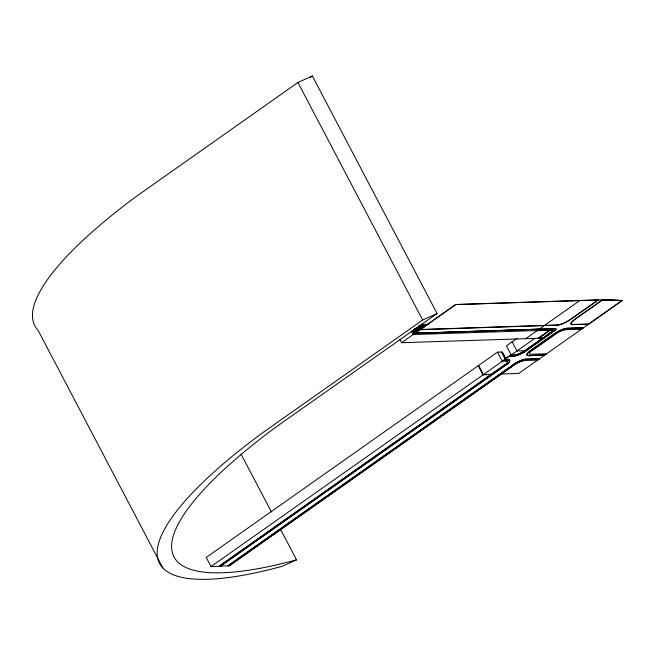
<?xml version="1.0" encoding="UTF-8"?>
<svg xmlns="http://www.w3.org/2000/svg" width="655" height="655" viewBox="0 0 655 655"><rect width="100%" height="100%" fill="white"/><g stroke="black" fill="none" stroke-linecap="round" stroke-linejoin="round"><path stroke-width="0.98" d="M504.71 357.106L504.137 355.231M505.709 358.989L505.373 358.629M505.734 359.063L505.161 357.188M553.36 330.341L553.426 330.988A2.194 0.663 -27.5 0 1 552.885 331.455L552.722 331.446A1.891 0.573 -27.5 0 0 553.303 330.922L553.704 330.382L553.18 329.973A2.252 0.565 -27.7 0 1 552.689 331.094L524.843 350.695M553.491 330.914C553.704 328.908 552.034 331.324 552.91 330.325M542.913 337.972L538.606 338.111L550.036 330.145L552.509 330.169L551.96 330.333M550.699 330.153L550.503 330.398M551.649 330.136L551.133 330.357M228.055 565.748L513.323 364.696L227.915 565.822L229.275 565.715L515.141 364.254A8.13 2.047 -27.7 0 1 523.836 360.537L524.409 360.553L523.869 360.602A8.13 2.047 -27.7 0 0 515.174 364.319L229.307 565.781L219.376 566.1L505.152 364.581A8.13 2.047 -27.7 0 0 506.667 361.101L506.225 361.085L506.7 361.167M502.729 352.791A8.13 2.047 -27.7 0 0 501.91 352.03L497.489 352.144L206.243 557.413L211.041 566.542L219.114 566.28L505.193 364.647M506.831 364.417L220.596 566.059L506.593 364.377M505.865 365.007L506.798 364.352A10.84 2.735 -27.7 0 0 508.812 359.71L508.288 359.685L508.845 359.775M544.518 355.166L546.491 353.774L530.034 354.281A8.13 2.047 -27.7 0 1 531.582 350.859L556.341 333.329A8.13 2.047 -27.7 0 1 565.028 329.612L581.575 329.047L583.556 327.656L566.812 328.237A10.84 2.735 -27.7 0 0 555.227 333.19L529.911 351.031A10.84 2.735 -27.7 0 0 527.889 355.665L544.526 355.002M529.944 351.096L530.877 350.433M501.394 374.013L518.703 373.448L622.25 300.473L602.649 299.736L573.952 320.074A10.84 2.735 -27.7 0 0 571.938 324.716M574.893 319.411L574.124 319.984A10.513 2.653 -27.7 0 0 572.167 324.479L588.804 324.045M550.044 330.161L538.238 338.275L543.126 338.66L544.772 337.448L544.37 336.957L544.633 337.44L545.484 336.916L545.361 336.252L545.762 336.719M545.599 336.711L546.745 335.99L546.376 335.548L546.606 335.982L547.736 335.262L547.375 334.836L547.736 335.262M547.588 335.254L548.718 334.533L548.358 334.132L548.718 334.533M548.562 334.525L549.709 333.804L549.373 333.428L550.691 333.076L550.356 332.724L550.691 333.076M550.536 333.067L552.689 331.094M552.181 330.407L553.082 330.366A1.891 0.573 -27.5 0 1 553.434 330.521M538.336 338.463L549.766 330.169M511.178 354.92L515.714 354.813A8.13 2.047 -27.7 0 0 524.409 351.096L552.73 331.16A2.252 0.565 -27.7 0 0 553.213 330.038L552.918 330.439M437.073 313.508L422.647 320L261.681 433.446A313.892 79.124 -27.7 0 0 282.125 566.313L296.551 559.82A313.892 79.124 -27.7 0 1 276.107 426.954L437.073 313.508L312.378 75.988L297.951 82.481L136.985 195.935A313.892 79.124 -27.7 0 0 38.137 330.431L162.841 567.95M309.88 77.757L312.378 75.988M411.25 331.078L413.1 334.599L415.041 333.133L555.497 328.654A4.97 1.253 -27.7 0 1 554.572 330.775M420.592 329.653L419.757 328.065L419.175 328.081L420.06 329.694L455.643 304.518L598.342 299.941M399.73 339.2L401.572 342.721L455.683 304.583L602.682 299.802L622.25 300.473M517 338.389L506.413 345.856L511.211 354.985M539.237 329.162L414.836 333.37L555.243 328.638M525.736 338.676L579.839 300.547M505.66 358.49L510.384 355.182A8.13 2.047 -27.7 0 1 511.252 354.65M211.041 566.542L534.767 338.389M552.779 330.3L553.049 330.194A1.924 0.483 -27.7 0 1 552.55 331.168L552.73 331.16M509.475 356.205L514.118 355.96A10.513 2.653 -27.7 0 0 525.359 351.154L554.343 330.742A4.642 1.171 -27.7 0 0 555.203 328.753L554.957 328.744M525.49 351.17A10.84 2.735 -27.7 0 1 513.905 356.123L509.205 356.312L513.938 356.189A10.84 2.735 -27.7 0 0 525.523 351.236L554.539 330.709A4.97 1.253 -27.7 0 0 555.465 328.589M598.31 299.884L569.539 320.221M530.706 350.441L554.507 333.78M532.13 350.458L555.702 333.845M622.217 300.408L588.567 324.209L571.905 324.651M545.361 336.252L546.098 335.737L546.327 336.187M548.358 334.132L549.095 333.624L549.439 334.001M550.356 332.724L551.232 332.208M513.184 364.769L514.167 364.131A10.513 2.653 -27.7 0 1 525.4 359.333L539.573 358.735L537.599 360.127L524.368 360.496M513.356 364.761L514.2 364.196A10.513 2.653 -27.7 0 1 525.433 359.398L539.335 358.907L526.055 359.341M557.945 325.167L420.011 329.678M581.575 329.047L565.06 329.678A8.13 2.047 -27.7 0 0 556.373 333.395M515.182 354.863L515.682 354.748A8.13 2.047 -27.7 0 0 524.377 351.031M526.284 359.169L525.621 359.161A10.84 2.735 -27.7 0 0 514.028 364.115A10.84 2.735 -27.7 0 1 525.654 359.227M421.247 324.495L428.37 324.266M424.219 325.519L424.8 325.502M425.783 325.469L426.372 325.453M417.202 327.369L417.784 327.344M418.766 327.312L419.356 327.295L418.52 325.707M420.739 328.032L421.329 328.016M422.311 327.983L422.901 327.967M413.698 329.883L414.279 329.858M417.767 330.357L417.178 330.374L418.013 331.962M418.75 330.325L419.339 330.308M415.81 332.765L415.221 332.789L415.606 333.51M583.589 327.721L566.6 328.401A10.513 2.653 -27.7 0 0 555.358 333.207L554.351 333.78M413.059 334.533L553.213 330.038M537.018 330.726L553.049 330.194M401.572 342.721L542.848 338.119L543.126 338.66M526.399 350.646L516.934 350.957L512.136 341.82M530.108 350.998A10.513 2.653 -27.7 0 0 528.151 355.501L544.796 355.059L528.454 355.755M508.321 359.751L504.252 360.045M508.043 359.857L503.982 359.988L508.591 359.939A10.513 2.653 -27.7 0 1 506.634 364.442M502.254 361.208L506.258 361.151M219.343 566.035L220.768 566.051M602.559 299.916L622.021 300.629M528.151 355.501L528.7 355.583M502.958 353.995L502.295 352.767L503.343 354.126M503.711 354.854L503.318 354.723L504.375 356.083L503.106 353.274M505.013 357.908L505.398 358.039L504.35 356.68L505.013 357.949M602.649 299.736L574.722 319.419M598.171 299.949L569.367 320.139A10.513 2.653 -27.7 0 1 558.125 324.937L420.297 329.522M553.475 329.956L553.712 330.431M553.09 330.456L553.328 330.89M547.465 335.458L547.097 335.032L547.318 335.458M546.237 335.737L546.475 336.187M545.484 336.916L545.099 336.441L545.345 336.916M501.468 352.013L505.39 359.489M497.489 352.144L502.287 361.273M478.592 365.465L483.382 374.594L491.463 374.332L482.989 374.881L478.191 365.744M297.951 82.481L422.647 320M415.049 328.221L415.884 329.809L415.295 329.825L414.459 328.237M241.081 454.152L271.424 511.956M280.43 529.109L296.551 559.82M555.26 333.248A10.84 2.735 -27.7 0 1 566.853 328.302M569.506 320.156A10.84 2.735 -27.7 0 1 557.913 325.101M420.092 325.658L419.503 325.674L420.338 327.263L420.928 327.246L420.092 325.658M421.664 325.601L421.075 325.625L421.91 327.213L422.5 327.197L421.664 325.601M423.236 325.551L422.647 325.576L423.482 327.164L424.072 327.14L423.236 325.551M416.621 328.163L416.031 328.188L416.867 329.776L417.456 329.76L416.621 328.163M418.193 328.114L417.603 328.139L418.439 329.727L419.028 329.702L418.193 328.114M412.994 330.513L412.404 330.529L413.24 332.118L413.829 332.101L412.994 330.513M414.599 330.456L414.009 330.48L414.844 332.069L415.434 332.052L414.599 330.456M416.195 330.407L415.614 330.423L416.441 332.011L417.03 331.995L416.195 330.407M414.206 332.822L413.624 332.838L414.59 333.542L414.206 332.822"/></g></svg>
